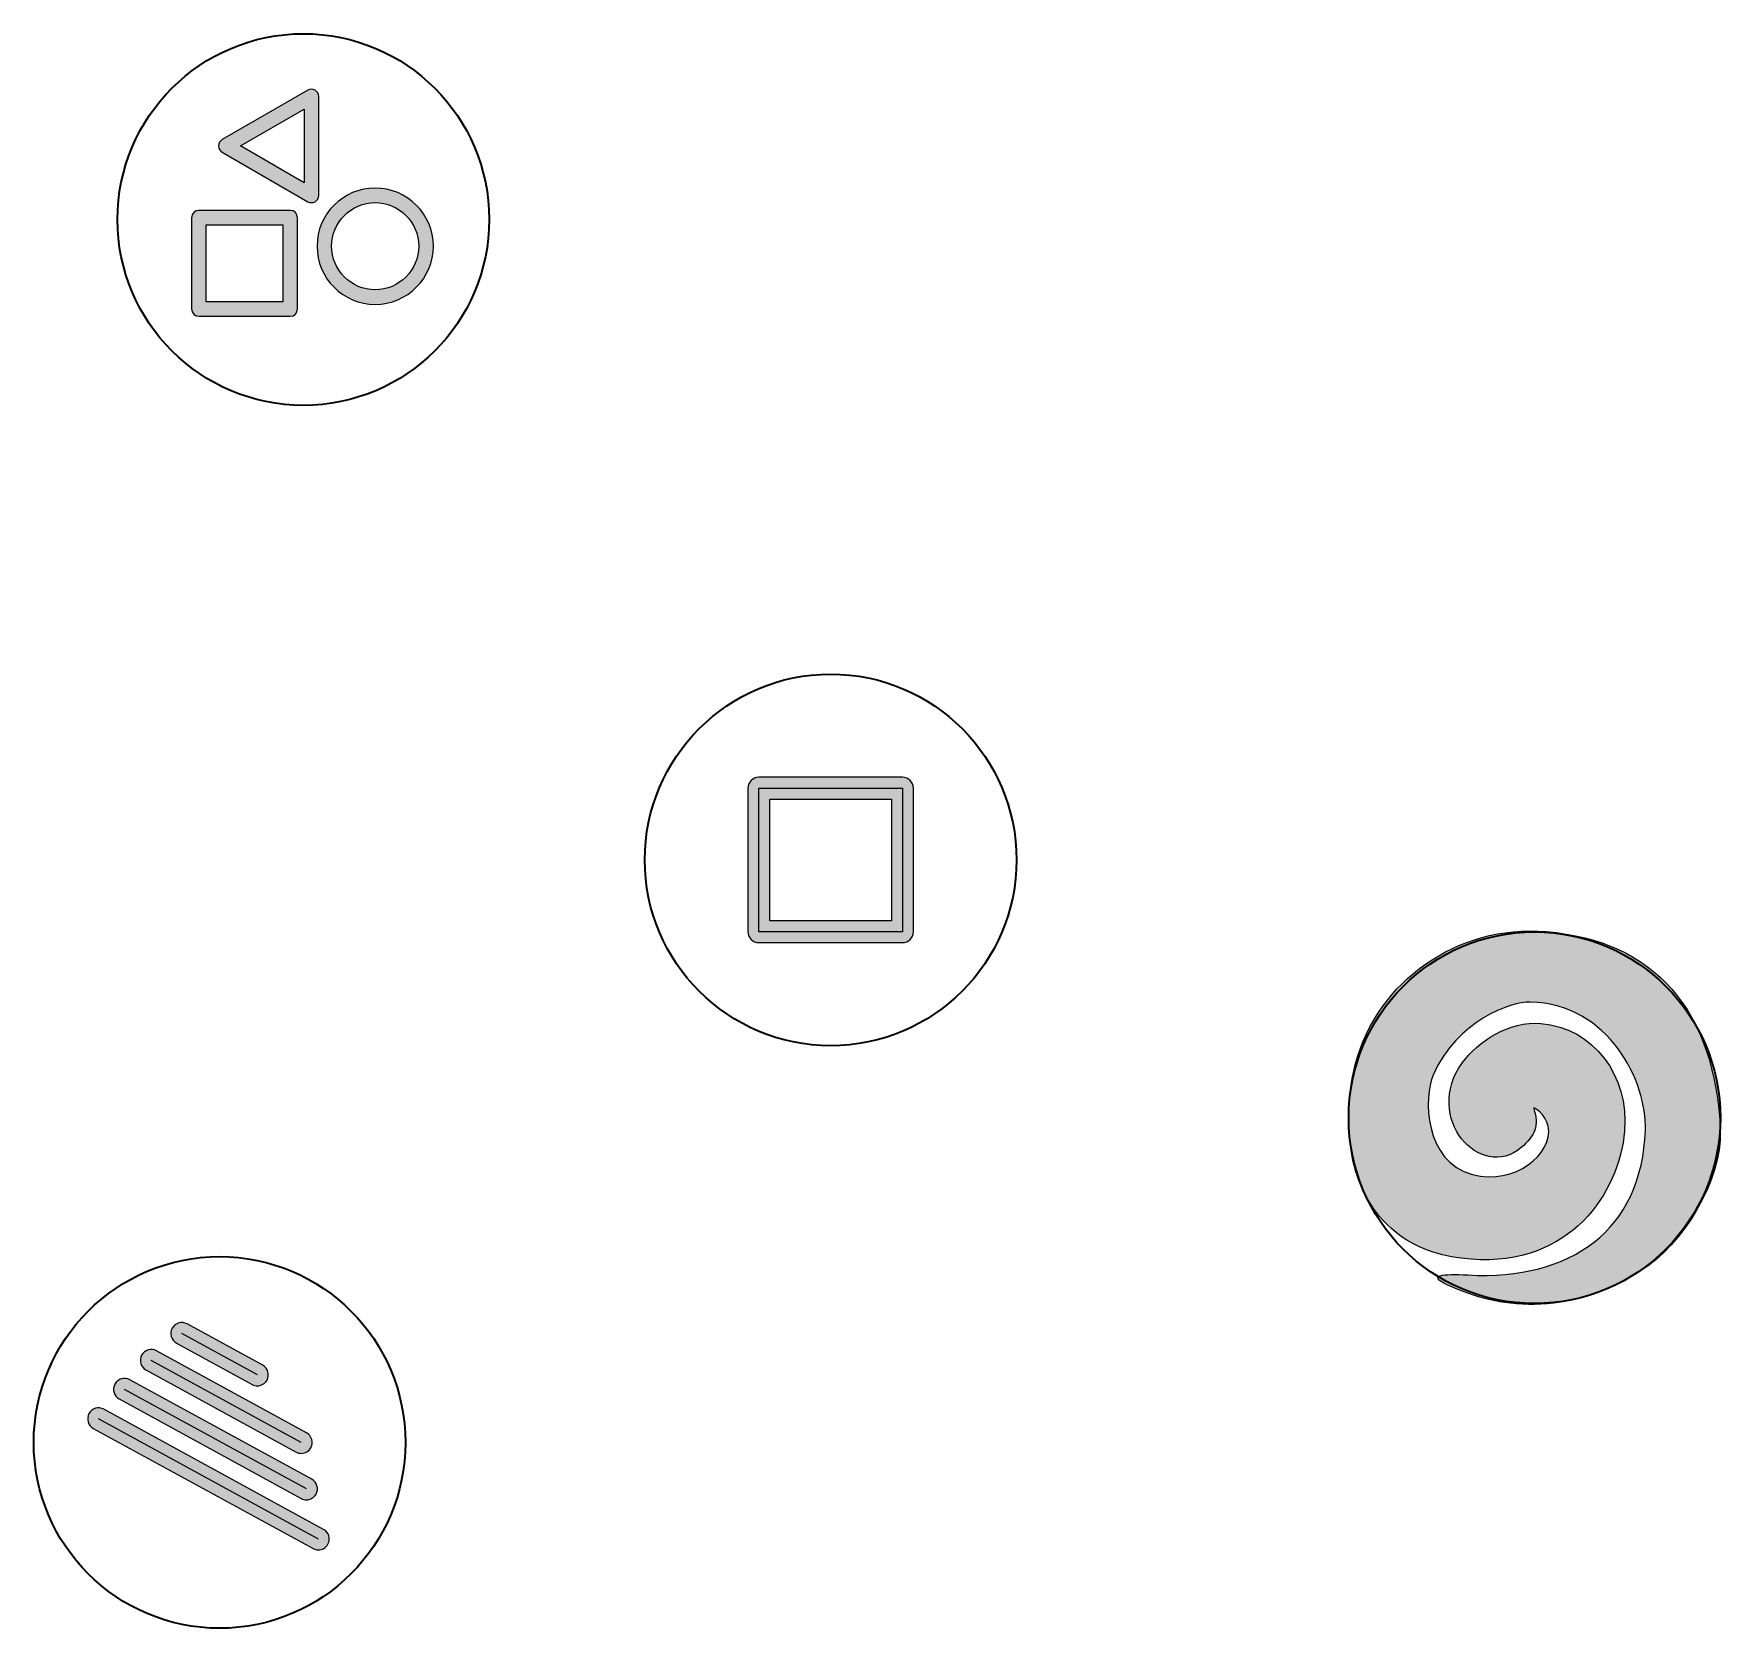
# Model space of a CAD drawing. Header units: millimetres. Extents: x 78.1 to 119, y -55.2 to -16.6.
import ezdxf

# ---------------------------------------------------------------- set-up
doc = ezdxf.new("R2010")
doc.units = ezdxf.units.MM
doc.header["$MEASUREMENT"] = 0
doc.layers.add('Layer 1', color=7, linetype='Continuous', lineweight=0)

# ---------------------------------------------------------------- blocks, each defined once
blk = doc.blocks.new('Block_0')
at = {"layer": 'Layer 1', "true_color": 0x231f20, "transparency": 33554687}
h = blk.add_hatch(color=250, dxfattribs=at)
h.dxf.hatch_style = 2
edge = h.paths.add_edge_path()
edge.add_spline(control_points=[(95.932, -38.053), (95.932, -38.053), (98.881, -38.053), (98.881, -38.053), (98.881, -38.053), (98.881, -35.104), (98.881, -35.104), (98.881, -35.104), (95.932, -35.104), (95.932, -35.104), (95.932, -35.104), (95.932, -38.053), (95.932, -38.053)], knot_values=[0, 0, 0, 0, 1, 1, 1, 2, 2, 2, 3, 3, 3, 4, 4, 4, 4], degree=3, periodic=0)
edge = h.paths.add_edge_path()
edge.add_spline(control_points=[(99.146, -38.582), (99.146, -38.582), (95.667, -38.582), (95.667, -38.582), (95.521, -38.582), (95.403, -38.464), (95.403, -38.318), (95.403, -38.318), (95.403, -34.839), (95.403, -34.839), (95.403, -34.693), (95.521, -34.574), (95.667, -34.574), (95.667, -34.574), (99.146, -34.574), (99.146, -34.574), (99.292, -34.574), (99.411, -34.693), (99.411, -34.839), (99.411, -34.839), (99.411, -38.318), (99.411, -38.318), (99.411, -38.464), (99.292, -38.582), (99.146, -38.582)], knot_values=[0, 0, 0, 0, 1, 1, 1, 2, 2, 2, 3, 3, 3, 4, 4, 4, 5, 5, 5, 6, 6, 6, 7, 7, 7, 8, 8, 8, 8], degree=3, periodic=0)
at = {"layer": 'Layer 1'}
blk.add_lwpolyline([(99.146, -38.318), (95.667, -38.318), (95.667, -34.839), (99.146, -34.839)], close=True, dxfattribs=at)
for points, knots in [([(99.146, -38.582), (99.146, -38.582), (95.667, -38.582), (95.667, -38.582), (95.521, -38.582), (95.403, -38.464), (95.403, -38.318), (95.403, -38.318), (95.403, -34.839), (95.403, -34.839), (95.403, -34.693), (95.521, -34.574), (95.667, -34.574), (95.667, -34.574), (99.146, -34.574), (99.146, -34.574), (99.292, -34.574), (99.411, -34.693), (99.411, -34.839), (99.411, -34.839), (99.411, -38.318), (99.411, -38.318), (99.411, -38.464), (99.292, -38.582), (99.146, -38.582)], [0, 0, 0, 0, 1, 1, 1, 2, 2, 2, 3, 3, 3, 4, 4, 4, 5, 5, 5, 6, 6, 6, 7, 7, 7, 8, 8, 8, 8]), ([(95.932, -38.053), (95.932, -38.053), (98.881, -38.053), (98.881, -38.053), (98.881, -38.053), (98.881, -35.104), (98.881, -35.104), (98.881, -35.104), (95.932, -35.104), (95.932, -35.104), (95.932, -35.104), (95.932, -38.053), (95.932, -38.053)], [0, 0, 0, 0, 1, 1, 1, 2, 2, 2, 3, 3, 3, 4, 4, 4, 4])]:
    blk.add_open_spline(points, degree=3, knots=knots, dxfattribs=at)
blk = doc.blocks.new('Block_1')
at = {"layer": 'Layer 1', "true_color": 0x231f20, "transparency": 33554687}
h = blk.add_hatch(color=250, dxfattribs=at)
h.dxf.hatch_style = 2
edge = h.paths.add_edge_path()
edge.add_spline(control_points=[(84.588, -50.951), (84.545, -50.951), (84.501, -50.941), (84.461, -50.919), (84.461, -50.919), (80.828, -48.932), (80.828, -48.932), (80.7, -48.862), (80.653, -48.701), (80.723, -48.573), (80.794, -48.445), (80.955, -48.398), (81.082, -48.468), (81.082, -48.468), (84.715, -50.455), (84.715, -50.455), (84.843, -50.525), (84.89, -50.686), (84.82, -50.814), (84.772, -50.902), (84.681, -50.951), (84.588, -50.951)], knot_values=[0, 0, 0, 0, 1, 1, 1, 2, 2, 2, 3, 3, 3, 4, 4, 4, 5, 5, 5, 6, 6, 6, 7, 7, 7, 7], degree=3, periodic=0)
at = {"layer": 'Layer 1'}
blk.add_line((84.588, -50.687), (80.955, -48.7), dxfattribs=at)
blk.add_open_spline([(84.588, -50.951), (84.545, -50.951), (84.501, -50.941), (84.461, -50.919), (84.461, -50.919), (80.828, -48.932), (80.828, -48.932), (80.7, -48.862), (80.653, -48.701), (80.723, -48.573), (80.794, -48.445), (80.955, -48.398), (81.082, -48.468), (81.082, -48.468), (84.715, -50.455), (84.715, -50.455), (84.843, -50.525), (84.89, -50.686), (84.82, -50.814), (84.772, -50.902), (84.681, -50.951), (84.588, -50.951)], degree=3, knots=[0, 0, 0, 0, 1, 1, 1, 2, 2, 2, 3, 3, 3, 4, 4, 4, 5, 5, 5, 6, 6, 6, 7, 7, 7, 7], dxfattribs=at)
blk = doc.blocks.new('Block_2')
at = {"layer": 'Layer 1', "true_color": 0x231f20, "transparency": 33554687}
h = blk.add_hatch(color=250, dxfattribs=at)
h.dxf.hatch_style = 2
edge = h.paths.add_edge_path()
edge.add_spline(control_points=[(83.527, -49.315), (83.484, -49.315), (83.44, -49.305), (83.4, -49.283), (83.4, -49.283), (81.567, -48.28), (81.567, -48.28), (81.439, -48.21), (81.392, -48.049), (81.462, -47.921), (81.532, -47.792), (81.693, -47.745), (81.821, -47.816), (81.821, -47.816), (83.654, -48.818), (83.654, -48.818), (83.782, -48.888), (83.829, -49.049), (83.759, -49.177), (83.711, -49.265), (83.62, -49.315), (83.527, -49.315)], knot_values=[0, 0, 0, 0, 1, 1, 1, 2, 2, 2, 3, 3, 3, 4, 4, 4, 5, 5, 5, 6, 6, 6, 7, 7, 7, 7], degree=3, periodic=0)
at = {"layer": 'Layer 1'}
blk.add_line((83.527, -49.05), (81.694, -48.048), dxfattribs=at)
blk.add_open_spline([(83.527, -49.315), (83.484, -49.315), (83.44, -49.305), (83.4, -49.283), (83.4, -49.283), (81.567, -48.28), (81.567, -48.28), (81.439, -48.21), (81.392, -48.049), (81.462, -47.921), (81.532, -47.792), (81.693, -47.745), (81.821, -47.816), (81.821, -47.816), (83.654, -48.818), (83.654, -48.818), (83.782, -48.888), (83.829, -49.049), (83.759, -49.177), (83.711, -49.265), (83.62, -49.315), (83.527, -49.315)], degree=3, knots=[0, 0, 0, 0, 1, 1, 1, 2, 2, 2, 3, 3, 3, 4, 4, 4, 5, 5, 5, 6, 6, 6, 7, 7, 7, 7], dxfattribs=at)
blk = doc.blocks.new('Block_3')
at = {"layer": 'Layer 1', "true_color": 0x231f20, "transparency": 33554687}
h = blk.add_hatch(color=250, dxfattribs=at)
h.dxf.hatch_style = 2
edge = h.paths.add_edge_path()
edge.add_spline(control_points=[(84.714, -52.076), (84.671, -52.076), (84.627, -52.066), (84.587, -52.044), (84.587, -52.044), (80.18, -49.634), (80.18, -49.634), (80.052, -49.564), (80.005, -49.403), (80.075, -49.275), (80.145, -49.146), (80.306, -49.099), (80.434, -49.169), (80.434, -49.169), (84.841, -51.58), (84.841, -51.58), (84.969, -51.65), (85.016, -51.811), (84.946, -51.939), (84.898, -52.027), (84.807, -52.076), (84.714, -52.076)], knot_values=[0, 0, 0, 0, 1, 1, 1, 2, 2, 2, 3, 3, 3, 4, 4, 4, 5, 5, 5, 6, 6, 6, 7, 7, 7, 7], degree=3, periodic=0)
at = {"layer": 'Layer 1'}
blk.add_line((84.714, -51.812), (80.307, -49.401), dxfattribs=at)
blk.add_open_spline([(84.714, -52.076), (84.671, -52.076), (84.627, -52.066), (84.587, -52.044), (84.587, -52.044), (80.18, -49.634), (80.18, -49.634), (80.052, -49.564), (80.005, -49.403), (80.075, -49.275), (80.145, -49.146), (80.306, -49.099), (80.434, -49.169), (80.434, -49.169), (84.841, -51.58), (84.841, -51.58), (84.969, -51.65), (85.016, -51.811), (84.946, -51.939), (84.898, -52.027), (84.807, -52.076), (84.714, -52.076)], degree=3, knots=[0, 0, 0, 0, 1, 1, 1, 2, 2, 2, 3, 3, 3, 4, 4, 4, 5, 5, 5, 6, 6, 6, 7, 7, 7, 7], dxfattribs=at)
blk = doc.blocks.new('Block_4')
at = {"layer": 'Layer 1', "true_color": 0x231f20, "transparency": 33554687}
h = blk.add_hatch(color=250, dxfattribs=at)
h.dxf.hatch_style = 2
edge = h.paths.add_edge_path()
edge.add_spline(control_points=[(85.001, -53.29), (84.958, -53.29), (84.915, -53.28), (84.875, -53.258), (84.875, -53.258), (79.552, -50.346), (79.552, -50.346), (79.424, -50.276), (79.377, -50.115), (79.447, -49.987), (79.517, -49.859), (79.678, -49.812), (79.806, -49.882), (79.806, -49.882), (85.128, -52.793), (85.128, -52.793), (85.257, -52.864), (85.304, -53.024), (85.234, -53.152), (85.185, -53.24), (85.095, -53.29), (85.001, -53.29)], knot_values=[0, 0, 0, 0, 1, 1, 1, 2, 2, 2, 3, 3, 3, 4, 4, 4, 5, 5, 5, 6, 6, 6, 7, 7, 7, 7], degree=3, periodic=0)
at = {"layer": 'Layer 1'}
blk.add_line((85.002, -53.026), (79.679, -50.114), dxfattribs=at)
blk.add_open_spline([(85.001, -53.29), (84.958, -53.29), (84.915, -53.28), (84.875, -53.258), (84.875, -53.258), (79.552, -50.346), (79.552, -50.346), (79.424, -50.276), (79.377, -50.115), (79.447, -49.987), (79.517, -49.859), (79.678, -49.812), (79.806, -49.882), (79.806, -49.882), (85.128, -52.793), (85.128, -52.793), (85.257, -52.864), (85.304, -53.024), (85.234, -53.152), (85.185, -53.24), (85.095, -53.29), (85.001, -53.29)], degree=3, knots=[0, 0, 0, 0, 1, 1, 1, 2, 2, 2, 3, 3, 3, 4, 4, 4, 5, 5, 5, 6, 6, 6, 7, 7, 7, 7], dxfattribs=at)

msp = doc.modelspace()

# ---------------------------------------------------------------- hatches: boundary and pattern name
at = {"layer": 'Layer 1', "true_color": 0x231f20, "transparency": 33554687}
h = msp.add_hatch(color=250, dxfattribs=at)
h.dxf.hatch_style = 2
edge = h.paths.add_edge_path()
edge.add_spline(control_points=[(83.115, -19.286), (83.115, -19.286), (84.658, -20.177), (84.658, -20.177), (84.658, -20.177), (84.658, -18.395), (84.658, -18.395), (84.658, -18.395), (83.115, -19.286), (83.115, -19.286)], knot_values=[0, 0, 0, 0, 1, 1, 1, 2, 2, 2, 3, 3, 3, 3], degree=3, periodic=0)
edge = h.paths.add_edge_path()
edge.add_spline(control_points=[(84.834, -20.659), (84.804, -20.659), (84.773, -20.651), (84.746, -20.636), (84.746, -20.636), (82.674, -19.439), (82.674, -19.439), (82.619, -19.407), (82.585, -19.349), (82.585, -19.286), (82.585, -19.223), (82.619, -19.165), (82.674, -19.133), (82.674, -19.133), (84.746, -17.937), (84.746, -17.937), (84.801, -17.905), (84.868, -17.905), (84.923, -17.937), (84.977, -17.968), (85.011, -18.026), (85.011, -18.09), (85.011, -18.09), (85.011, -20.483), (85.011, -20.483), (85.011, -20.546), (84.977, -20.604), (84.923, -20.636), (84.895, -20.651), (84.865, -20.659), (84.834, -20.659)], knot_values=[0, 0, 0, 0, 1, 1, 1, 2, 2, 2, 3, 3, 3, 4, 4, 4, 5, 5, 5, 6, 6, 6, 7, 7, 7, 8, 8, 8, 9, 9, 9, 10, 10, 10, 10], degree=3, periodic=0)
h = msp.add_hatch(color=250, dxfattribs=at)
h.dxf.hatch_style = 2
edge = h.paths.add_edge_path()
edge.add_spline(control_points=[(86.378, -20.659), (85.796, -20.659), (85.323, -21.133), (85.323, -21.714), (85.323, -22.296), (85.796, -22.769), (86.378, -22.769), (86.959, -22.769), (87.433, -22.296), (87.433, -21.714), (87.433, -21.133), (86.959, -20.659), (86.378, -20.659)], knot_values=[0, 0, 0, 0, 1, 1, 1, 2, 2, 2, 3, 3, 3, 4, 4, 4, 4], degree=3, periodic=0)
edge = h.paths.add_edge_path()
edge.add_spline(control_points=[(86.378, -23.122), (85.601, -23.122), (84.97, -22.491), (84.97, -21.714), (84.97, -20.938), (85.601, -20.306), (86.378, -20.306), (87.154, -20.306), (87.786, -20.938), (87.786, -21.714), (87.786, -22.491), (87.154, -23.122), (86.378, -23.122)], knot_values=[0, 0, 0, 0, 1, 1, 1, 2, 2, 2, 3, 3, 3, 4, 4, 4, 4], degree=3, periodic=0)
h = msp.add_hatch(color=250, dxfattribs=at)
h.dxf.hatch_style = 2
edge = h.paths.add_edge_path()
edge.add_spline(control_points=[(82.286, -23.058), (82.286, -23.058), (84.145, -23.058), (84.145, -23.058), (84.145, -23.058), (84.145, -21.199), (84.145, -21.199), (84.145, -21.199), (82.286, -21.199), (82.286, -21.199), (82.286, -21.199), (82.286, -23.058), (82.286, -23.058)], knot_values=[0, 0, 0, 0, 1, 1, 1, 2, 2, 2, 3, 3, 3, 4, 4, 4, 4], degree=3, periodic=0)
edge = h.paths.add_edge_path()
edge.add_spline(control_points=[(84.321, -23.411), (84.321, -23.411), (82.11, -23.411), (82.11, -23.411), (82.012, -23.411), (81.933, -23.332), (81.933, -23.234), (81.933, -23.234), (81.933, -21.023), (81.933, -21.023), (81.933, -20.925), (82.012, -20.846), (82.11, -20.846), (82.11, -20.846), (84.321, -20.846), (84.321, -20.846), (84.419, -20.846), (84.498, -20.925), (84.498, -21.023), (84.498, -21.023), (84.498, -23.234), (84.498, -23.234), (84.498, -23.332), (84.419, -23.411), (84.321, -23.411)], knot_values=[0, 0, 0, 0, 1, 1, 1, 2, 2, 2, 3, 3, 3, 4, 4, 4, 5, 5, 5, 6, 6, 6, 7, 7, 7, 8, 8, 8, 8], degree=3, periodic=0)
h = msp.add_hatch(color=250, dxfattribs=at)
h.dxf.hatch_style = 2
edge = h.paths.add_edge_path()
edge.add_spline(control_points=[(112.337, -46.868), (113.363, -47.346), (114.997, -47.773), (117.012, -46.54), (118.041, -45.911), (118.997, -44.316), (118.95, -43.143), (118.831, -40.212), (117.344, -38.531), (114.744, -38.315), (112.567, -38.132), (110.652, -39.526), (110.119, -41.505), (109.914, -42.267), (109.752, -43.887), (110.551, -45.017), (110.911, -45.526), (111.556, -46.145), (112.92, -46.25), (115.316, -46.433), (116.506, -44.634), (116.631, -43.147), (116.744, -41.797), (115.876, -40.648), (114.604, -40.536), (113.84, -40.468), (113.067, -40.987), (112.704, -41.488), (111.737, -42.823), (113.147, -44.379), (114.131, -43.544), (114.458, -43.266), (114.573, -43.008), (114.431, -42.598), (114.406, -42.524), (114.734, -42.752), (114.784, -43.027), (114.905, -43.698), (113.981, -44.469), (112.948, -44.197), (111.781, -43.89), (111.761, -42.32), (111.996, -41.789), (112.581, -40.463), (113.885, -40.011), (114.349, -40.021), (116.266, -40.063), (117.178, -41.966), (117.137, -43.122), (117.051, -45.544), (115.345, -46.764), (112.838, -46.631), (112.234, -46.599), (111.829, -46.632), (112.337, -46.868)], knot_values=[0, 0, 0, 0, 1, 1, 1, 2, 2, 2, 3, 3, 3, 4, 4, 4, 5, 5, 5, 6, 6, 6, 7, 7, 7, 8, 8, 8, 9, 9, 9, 10, 10, 10, 11, 11, 11, 12, 12, 12, 13, 13, 13, 14, 14, 14, 15, 15, 15, 16, 16, 16, 17, 17, 17, 18, 18, 18, 18], degree=3, periodic=0)

# ---------------------------------------------------------------- linework, layer by layer
at = {"layer": 'Layer 1', "color": 250, "lineweight": 35, "true_color": 0x231f20}
for centre in [(84.638, -21.068), (97.407, -36.578), (114.451, -42.823), (82.61, -50.687)]:
    msp.add_circle(centre, 4.5, dxfattribs=at)
at = {"layer": 'Layer 1'}
for points, knots in [([(84.834, -20.659), (84.804, -20.659), (84.773, -20.651), (84.746, -20.636), (84.746, -20.636), (82.674, -19.439), (82.674, -19.439), (82.619, -19.407), (82.585, -19.349), (82.585, -19.286), (82.585, -19.223), (82.619, -19.165), (82.674, -19.133), (82.674, -19.133), (84.746, -17.937), (84.746, -17.937), (84.801, -17.905), (84.868, -17.905), (84.923, -17.937), (84.977, -17.968), (85.011, -18.026), (85.011, -18.09), (85.011, -18.09), (85.011, -20.483), (85.011, -20.483), (85.011, -20.546), (84.977, -20.604), (84.923, -20.636), (84.895, -20.651), (84.865, -20.659), (84.834, -20.659)], [0, 0, 0, 0, 1, 1, 1, 2, 2, 2, 3, 3, 3, 4, 4, 4, 5, 5, 5, 6, 6, 6, 7, 7, 7, 8, 8, 8, 9, 9, 9, 10, 10, 10, 10]), ([(83.115, -19.286), (83.115, -19.286), (84.658, -20.177), (84.658, -20.177), (84.658, -20.177), (84.658, -18.395), (84.658, -18.395), (84.658, -18.395), (83.115, -19.286), (83.115, -19.286)], [0, 0, 0, 0, 1, 1, 1, 2, 2, 2, 3, 3, 3, 3]), ([(86.378, -23.122), (85.601, -23.122), (84.97, -22.491), (84.97, -21.714), (84.97, -20.938), (85.601, -20.306), (86.378, -20.306), (87.154, -20.306), (87.786, -20.938), (87.786, -21.714), (87.786, -22.491), (87.154, -23.122), (86.378, -23.122)], [0, 0, 0, 0, 1, 1, 1, 2, 2, 2, 3, 3, 3, 4, 4, 4, 4]), ([(84.321, -23.411), (84.321, -23.411), (82.11, -23.411), (82.11, -23.411), (82.012, -23.411), (81.933, -23.332), (81.933, -23.234), (81.933, -23.234), (81.933, -21.023), (81.933, -21.023), (81.933, -20.925), (82.012, -20.846), (82.11, -20.846), (82.11, -20.846), (84.321, -20.846), (84.321, -20.846), (84.419, -20.846), (84.498, -20.925), (84.498, -21.023), (84.498, -21.023), (84.498, -23.234), (84.498, -23.234), (84.498, -23.332), (84.419, -23.411), (84.321, -23.411)], [0, 0, 0, 0, 1, 1, 1, 2, 2, 2, 3, 3, 3, 4, 4, 4, 5, 5, 5, 6, 6, 6, 7, 7, 7, 8, 8, 8, 8]), ([(86.378, -20.659), (85.796, -20.659), (85.323, -21.133), (85.323, -21.714), (85.323, -22.296), (85.796, -22.769), (86.378, -22.769), (86.959, -22.769), (87.433, -22.296), (87.433, -21.714), (87.433, -21.133), (86.959, -20.659), (86.378, -20.659)], [0, 0, 0, 0, 1, 1, 1, 2, 2, 2, 3, 3, 3, 4, 4, 4, 4]), ([(82.286, -23.058), (82.286, -23.058), (84.145, -23.058), (84.145, -23.058), (84.145, -23.058), (84.145, -21.199), (84.145, -21.199), (84.145, -21.199), (82.286, -21.199), (82.286, -21.199), (82.286, -21.199), (82.286, -23.058), (82.286, -23.058)], [0, 0, 0, 0, 1, 1, 1, 2, 2, 2, 3, 3, 3, 4, 4, 4, 4]), ([(112.337, -46.868), (113.363, -47.346), (114.997, -47.773), (117.012, -46.54), (118.041, -45.911), (118.997, -44.316), (118.95, -43.143), (118.831, -40.212), (117.344, -38.531), (114.744, -38.315), (112.567, -38.132), (110.652, -39.526), (110.119, -41.505), (109.914, -42.267), (109.752, -43.887), (110.551, -45.017), (110.911, -45.526), (111.556, -46.145), (112.92, -46.25), (115.316, -46.433), (116.506, -44.634), (116.631, -43.147), (116.744, -41.797), (115.876, -40.648), (114.604, -40.536), (113.84, -40.468), (113.067, -40.987), (112.704, -41.488), (111.737, -42.823), (113.147, -44.379), (114.131, -43.544), (114.458, -43.266), (114.573, -43.008), (114.431, -42.598), (114.406, -42.524), (114.734, -42.752), (114.784, -43.027), (114.905, -43.698), (113.981, -44.469), (112.948, -44.197), (111.781, -43.89), (111.761, -42.32), (111.996, -41.789), (112.581, -40.463), (113.885, -40.011), (114.349, -40.021), (116.266, -40.063), (117.178, -41.966), (117.137, -43.122), (117.051, -45.544), (115.345, -46.764), (112.838, -46.631), (112.234, -46.599), (111.829, -46.632), (112.337, -46.868)], [0, 0, 0, 0, 1, 1, 1, 2, 2, 2, 3, 3, 3, 4, 4, 4, 5, 5, 5, 6, 6, 6, 7, 7, 7, 8, 8, 8, 9, 9, 9, 10, 10, 10, 11, 11, 11, 12, 12, 12, 13, 13, 13, 14, 14, 14, 15, 15, 15, 16, 16, 16, 17, 17, 17, 18, 18, 18, 18])]:
    msp.add_open_spline(points, degree=3, knots=knots, dxfattribs=at)

# ---------------------------------------------------------------- block references
for name in ['Block_0', 'Block_2', 'Block_1', 'Block_3', 'Block_4']:
    msp.add_blockref(name, (0, 0), dxfattribs=at)

doc.saveas('drawing.dxf')
